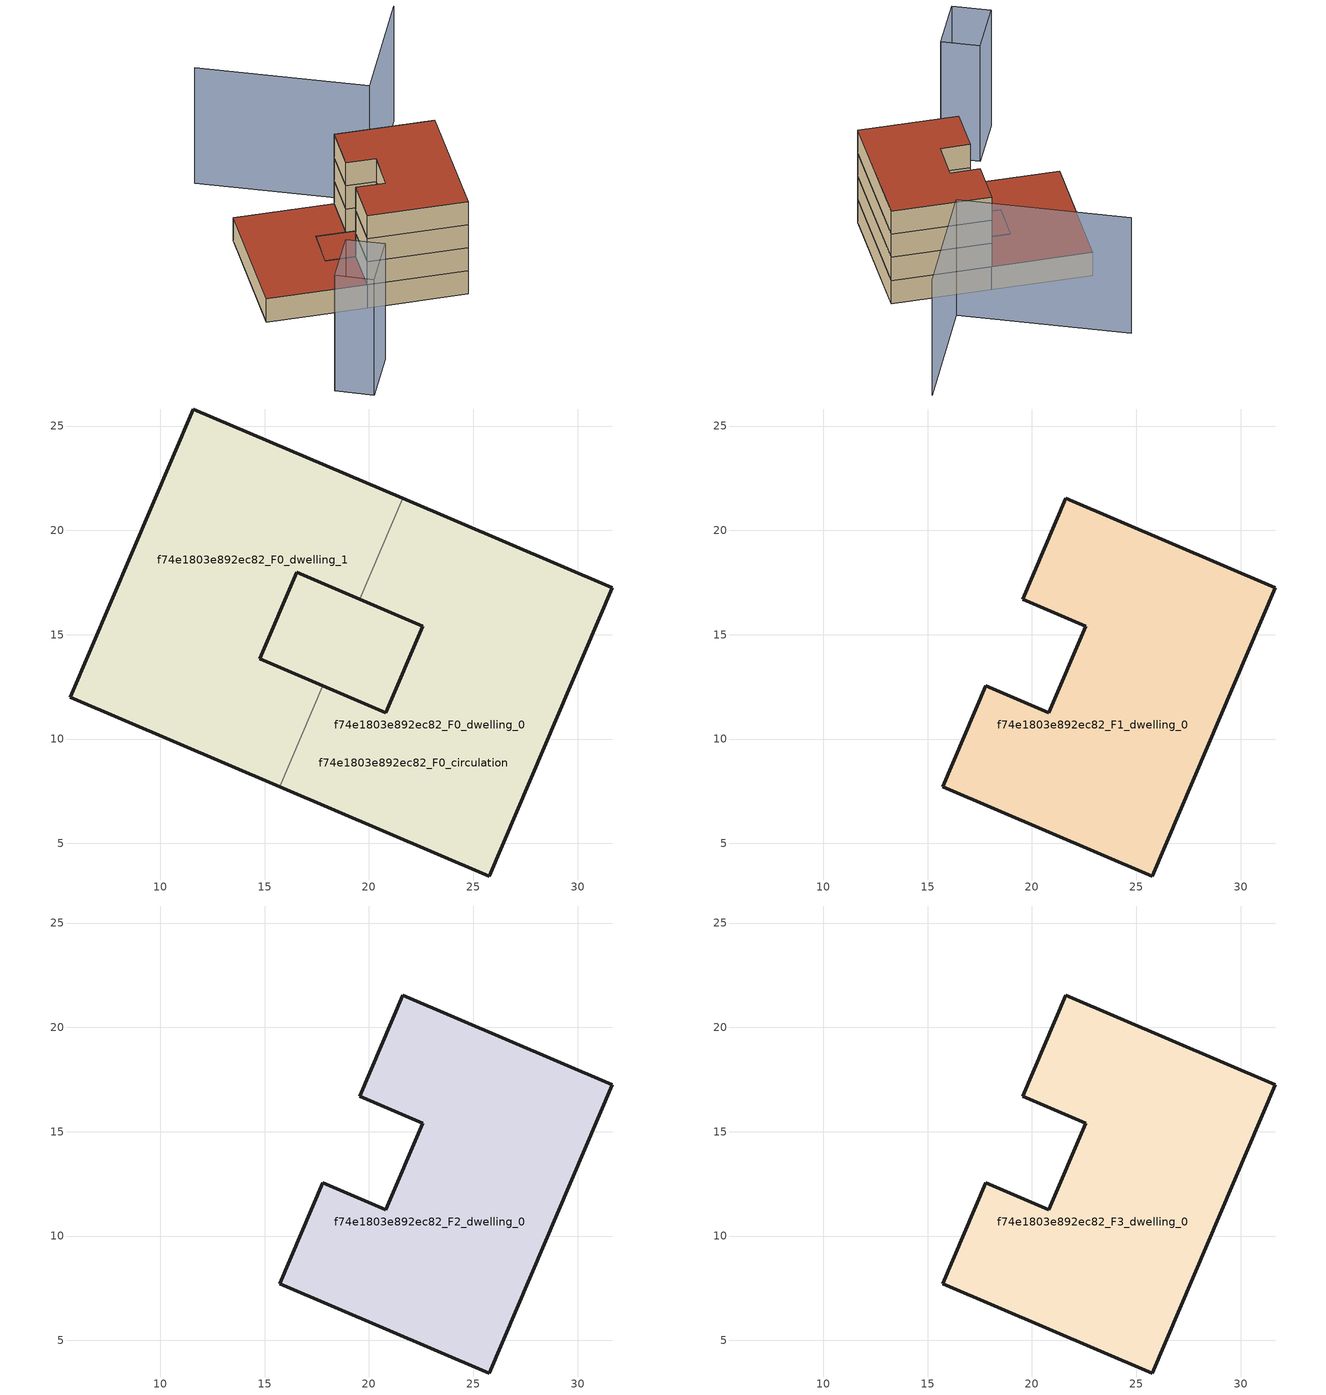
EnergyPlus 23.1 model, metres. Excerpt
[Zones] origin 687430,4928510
f74e1803e892ec82_F0_dwelling_0
 floor ground (EU_floor_Construction): 31.66,17.25 25.76,3.44 15.73,7.72 17.79,12.56 20.8,11.27 22.57,15.41 19.56,16.7 21.63,21.53 z0; 22.57,15.41 20.8,11.27 17.79,12.56 14.78,13.84 16.55,17.98 z0
 wall outside (EU_wall_Construction): 19.56,16.7 22.57,15.41 20.8,11.27 17.79,12.56 / 15.73,7.72 25.76,3.44 31.66,17.25 21.63,21.53 z0:3
 wall to f74e1803e892ec82_F0_dwelling_1 (EU_wall_Construction): 21.63,21.53 19.56,16.7 / 17.79,12.56 15.73,7.72 z0:3
 roof outside (EU_floor_Construction): 20.8,11.27 22.57,15.41 19.56,16.7 16.55,17.98 14.78,13.84 17.79,12.56 z3
f74e1803e892ec82_F0_dwelling_1
 floor ground (EU_floor_Construction): 21.63,21.53 19.56,16.7 16.55,17.98 14.78,13.84 17.79,12.56 15.73,7.72 5.69,12.01 11.59,25.82 z0; 22.57,15.41 20.8,11.27 17.79,12.56 14.78,13.84 16.55,17.98 z0
 wall outside (EU_wall_Construction): 17.79,12.56 14.78,13.84 16.55,17.98 19.56,16.7 / 21.63,21.53 11.59,25.82 5.69,12.01 15.73,7.72 z0:3
 roof outside (EU_roof_Construction): 20.8,11.27 22.57,15.41 16.55,17.98 14.78,13.84 17.79,12.56 z3; 15.73,7.72 17.79,12.56 14.78,13.84 16.55,17.98 19.56,16.7 21.63,21.53 11.59,25.82 5.69,12.01 z3
f74e1803e892ec82_F0_circulation
 floor ground (EU_floor_Construction): 31.66,17.25 25.76,3.44 15.73,7.72 17.79,12.56 20.8,11.27 22.57,15.41 19.56,16.7 21.63,21.53 z0; 22.57,15.41 20.8,11.27 17.79,12.56 14.78,13.84 16.55,17.98 z0; 21.63,21.53 19.56,16.7 16.55,17.98 14.78,13.84 17.79,12.56 15.73,7.72 5.69,12.01 11.59,25.82 z0
 wall outside (EU_wall_Construction): 16.55,17.98 14.78,13.84 20.8,11.27 22.57,15.41 16.55,17.98 z0:3
 roof outside (EU_roof_Construction): 20.8,11.27 22.57,15.41 16.55,17.98 14.78,13.84 17.79,12.56 z3; 25.76,3.44 31.66,17.25 21.63,21.53 19.56,16.7 22.57,15.41 20.8,11.27 17.79,12.56 15.73,7.72 z3; 15.73,7.72 17.79,12.56 14.78,13.84 16.55,17.98 19.56,16.7 21.63,21.53 11.59,25.82 5.69,12.01 z3
f74e1803e892ec82_F1_dwelling_0
 floor to f74e1803e892ec82_F0_dwelling_0 (EU_floor_Construction): 31.66,17.25 25.76,3.44 15.73,7.72 17.79,12.56 20.8,11.27 22.57,15.41 19.56,16.7 21.63,21.53 z3
 wall outside (EU_wall_Construction): 31.66,17.25 21.63,21.53 19.56,16.7 22.57,15.41 20.8,11.27 17.79,12.56 15.73,7.72 25.76,3.44 31.66,17.25 z3:6
f74e1803e892ec82_F2_dwelling_0
 floor to f74e1803e892ec82_F1_dwelling_0 (EU_floor_Construction): 31.66,17.25 25.76,3.44 15.73,7.72 17.79,12.56 20.8,11.27 22.57,15.41 19.56,16.7 21.63,21.53 z6
 wall outside (EU_wall_Construction): 31.66,17.25 21.63,21.53 19.56,16.7 22.57,15.41 20.8,11.27 17.79,12.56 15.73,7.72 25.76,3.44 31.66,17.25 z6:9
f74e1803e892ec82_F3_dwelling_0
 floor to f74e1803e892ec82_F2_dwelling_0 (EU_floor_Construction): 31.66,17.25 25.76,3.44 15.73,7.72 17.79,12.56 20.8,11.27 22.57,15.41 19.56,16.7 21.63,21.53 z9
 wall outside (EU_wall_Construction): 31.66,17.25 21.63,21.53 19.56,16.7 22.57,15.41 20.8,11.27 17.79,12.56 15.73,7.72 25.76,3.44 31.66,17.25 z9:12
 roof outside (EU_roof_Construction): 25.76,3.44 31.66,17.25 21.63,21.53 19.56,16.7 22.57,15.41 20.8,11.27 17.79,12.56 15.73,7.72 z12
shading: 37.98,33.03 27.37,23.01 / 27.37,23.01 14.53,36.59 / 11.74,-0.83 6.99,-5.29 / 6.99,-5.29 4.12,-2.23 / 4.12,-2.23 8.87,2.23 / 8.87,2.23 11.74,-0.83 z0:15
[Building]
EU S2 Campaign: North Axis=0; Terrain=City; Solar Distribution=FullExterior
[Site:Location]
Bologna: Latitude=44.5; Longitude=11.25; Time Zone=1; Elevation=37
[SizingPeriod:WeatherFileDays]
AnnualSizingPeriod: Begin Month=1; Begin Day of Month=1; End Month=12; End Day of Month=31; Day of Week for Start Day=Monday; Use Weather File Daylight Saving Period=No; Use Weather File Rain and Snow Indicators=No
[MATERIAL]
EU_InternalMass_Material: Roughness=MediumRough; Thickness=0.1; Conductivity=1; Density=1800; Specific Heat=900; Thermal Absorptance=0.9; Solar Absorptance=0.7; Visible Absorptance=0.7
[MATERIAL:NOMASS] Roughness=MediumRough; Thermal Absorptance=0.9; Solar Absorptance=0.7; Visible Absorptance=0.7
Name | Thermal Resistance
EU_wall_NoMass | 0.937881
EU_roof_NoMass | 0.548572
EU_floor_NoMass | 0.71348
[CONSTRUCTION]
EU_wall_Construction: EU_wall_NoMass
EU_roof_Construction: EU_roof_NoMass
EU_floor_Construction: EU_floor_NoMass
EU_InternalMass_Construction: EU_InternalMass_Material
[ZONE] Type=1; Multiplier=1; Ceiling Height=autocalculate; Floor Area=autocalculate; Part of Total Floor Area=Yes
Name | Volume
f74e1803e892ec82_F0_dwelling_0 | 535.705
f74e1803e892ec82_F1_dwelling_0; f74e1803e892ec82_F2_dwelling_0; f74e1803e892ec82_F3_dwelling_0 | 447.24
f74e1803e892ec82_F0_dwelling_1 | 535.707
f74e1803e892ec82_F0_circulation | 982.947
[INTERNALMASS] Construction=EU_InternalMass_Construction
Name | Zone or ZoneList | Surface Area
f74e1803e892ec82_F0_dwelling_0_EU_InternalMass | f74e1803e892ec82_F0_dwelling_0 | 149.08
f74e1803e892ec82_F0_dwelling_1_EU_InternalMass | f74e1803e892ec82_F0_dwelling_1 | 149.08
f74e1803e892ec82_F1_dwelling_0_EU_InternalMass | f74e1803e892ec82_F1_dwelling_0 | 327.649
f74e1803e892ec82_F2_dwelling_0_EU_InternalMass | f74e1803e892ec82_F2_dwelling_0 | 327.649
f74e1803e892ec82_F3_dwelling_0_EU_InternalMass | f74e1803e892ec82_F3_dwelling_0 | 327.649
[OTHEREQUIPMENT] Fuel Type=Electricity; Design Level Calculation Method=Watts/Area; Power per Zone Floor Area=1; Fraction Latent=0; Fraction Radiant=0; Fraction Lost=0; Carbon Dioxide Generation Rate=0; EndUse Subcategory=EU_Step8_InternalGains
Name | Zone or ZoneList or Space or SpaceList | Schedule
EU_Step8_InternalGain_f74e1803e892ec82_F0_dwelling_0_f000 | f74e1803e892ec82_F0_dwelling_0 | EU_Step8_GainSchedule_f74e1803e892ec82_F0_dwelling_0_f000
EU_Step8_InternalGain_f74e1803e892ec82_F0_dwelling_1_f000 | f74e1803e892ec82_F0_dwelling_1 | EU_Step8_GainSchedule_f74e1803e892ec82_F0_dwelling_1_f000
EU_Step8_InternalGain_f74e1803e892ec82_F1_dwelling_0_f000 | f74e1803e892ec82_F1_dwelling_0 | EU_Step8_GainSchedule_f74e1803e892ec82_F1_dwelling_0_f000
EU_Step8_InternalGain_f74e1803e892ec82_F2_dwelling_0_f000 | f74e1803e892ec82_F2_dwelling_0 | EU_Step8_GainSchedule_f74e1803e892ec82_F2_dwelling_0_f000
EU_Step8_InternalGain_f74e1803e892ec82_F3_dwelling_0_f000 | f74e1803e892ec82_F3_dwelling_0 | EU_Step8_GainSchedule_f74e1803e892ec82_F3_dwelling_0_f000
[ZONEINFILTRATION:DESIGNFLOWRATE]
EU_Circulation_Infiltration_f74e1803e892ec82_F0_circulation: Zone or ZoneList or Space or SpaceList=f74e1803e892ec82_F0_circulation; Schedule=EU_AlwaysOn; Design Flow Rate Calculation Method=Flow/Area; Flow Rate per Floor Area=0.0005; Constant Term Coefficient=1; Temperature Term Coefficient=0; Velocity Term Coefficient=0; Velocity Squared Term Coefficient=0
[ZONEVENTILATION:DESIGNFLOWRATE] Schedule=EU_AlwaysOn; Design Flow Rate Calculation Method=AirChanges/Hour; Air Changes per Hour=0.687892; Ventilation Type=Natural; Fan Pressure Rise=0; Fan Total Efficiency=1; Constant Term Coefficient=1; Temperature Term Coefficient=0; Velocity Term Coefficient=0; Velocity Squared Term Coefficient=0; Minimum Indoor Temperature=-100; Maximum Indoor Temperature=100; Delta Temperature=-100; Minimum Outdoor Temperature=-100; Maximum Outdoor Temperature=100; Maximum Wind Speed=40
Name | Zone or ZoneList or Space or SpaceList
EU_ConstantAir_f74e1803e892ec82_F0_dwelling_0 | f74e1803e892ec82_F0_dwelling_0
EU_ConstantAir_f74e1803e892ec82_F0_dwelling_1 | f74e1803e892ec82_F0_dwelling_1
EU_ConstantAir_f74e1803e892ec82_F1_dwelling_0 | f74e1803e892ec82_F1_dwelling_0
EU_ConstantAir_f74e1803e892ec82_F2_dwelling_0 | f74e1803e892ec82_F2_dwelling_0
EU_ConstantAir_f74e1803e892ec82_F3_dwelling_0 | f74e1803e892ec82_F3_dwelling_0
[HVACTEMPLATE:THERMOSTAT] Constant Heating Setpoint=20; Constant Cooling Setpoint=50
EU_HeatOnly_f74e1803e892ec82_F0_dwelling_0; EU_HeatOnly_f74e1803e892ec82_F0_dwelling_1; EU_HeatOnly_f74e1803e892ec82_F1_dwelling_0; EU_HeatOnly_f74e1803e892ec82_F2_dwelling_0; EU_HeatOnly_f74e1803e892ec82_F3_dwelling_0
[HVACTEMPLATE:ZONE:IDEALLOADSAIRSYSTEM] System Availability Schedule=EU_AlwaysOn; Maximum Heating Supply Air Temperature=50; Minimum Cooling Supply Air Temperature=13; Maximum Heating Supply Air Humidity Ratio=0.0156; Minimum Cooling Supply Air Humidity Ratio=0.0077; Heating Limit=NoLimit; Cooling Limit=NoLimit; Heating Availability Schedule=EU_AlwaysOn; Cooling Availability Schedule=EU_CoolingOff; Dehumidification Control Type=ConstantSensibleHeatRatio; Cooling Sensible Heat Ratio=0.7; Dehumidification Setpoint=60; Humidification Control Type=None; Humidification Setpoint=30; Outdoor Air Method=None; Outdoor Air Flow Rate per Person=0.00944; Outdoor Air Flow Rate per Zone Floor Area=0; Outdoor Air Flow Rate per Zone=0; Demand Controlled Ventilation Type=None; Outdoor Air Economizer Type=NoEconomizer; Heat Recovery Type=None; Sensible Heat Recovery Effectiveness=0.7; Latent Heat Recovery Effectiveness=0.65
Name | Template Thermostat
f74e1803e892ec82_F0_dwelling_0 | EU_HeatOnly_f74e1803e892ec82_F0_dwelling_0
f74e1803e892ec82_F0_dwelling_1 | EU_HeatOnly_f74e1803e892ec82_F0_dwelling_1
f74e1803e892ec82_F1_dwelling_0 | EU_HeatOnly_f74e1803e892ec82_F1_dwelling_0
f74e1803e892ec82_F2_dwelling_0 | EU_HeatOnly_f74e1803e892ec82_F2_dwelling_0
f74e1803e892ec82_F3_dwelling_0 | EU_HeatOnly_f74e1803e892ec82_F3_dwelling_0
[SIZING:ZONE] Zone Cooling Design Supply Air Temperature Input Method=SupplyAirTemperature; Zone Cooling Design Supply Air Temperature=13; Zone Heating Design Supply Air Temperature Input Method=SupplyAirTemperature; Zone Heating Design Supply Air Temperature=50; Zone Cooling Design Supply Air Humidity Ratio=0.008; Zone Heating Design Supply Air Humidity Ratio=0.008; Cooling Design Air Flow Method=DesignDay; Cooling Design Air Flow Rate=0; Cooling Minimum Air Flow per Zone Floor Area=0.000762; Cooling Minimum Air Flow=0; Cooling Minimum Air Flow Fraction=0.2; Heating Design Air Flow Method=DesignDay; Heating Design Air Flow Rate=0; Heating Maximum Air Flow per Zone Floor Area=0.002032; Heating Maximum Air Flow=0.141576; Heating Maximum Air Flow Fraction=0.3; Account for Dedicated Outdoor Air System=No; Dedicated Outdoor Air System Control Strategy=NeutralSupplyAir; Dedicated Outdoor Air Low Setpoint Temperature for Design=autosize; Dedicated Outdoor Air High Setpoint Temperature for Design=autosize; Zone Load Sizing Method=Sensible Load Only No Latent Load; Zone Latent Cooling Design Supply Air Humidity Ratio Input Method=HumidityRatioDifference; Zone Cooling Design Supply Air Humidity Ratio Difference=0.005; Zone Latent Heating Design Supply Air Humidity Ratio Input Method=HumidityRatioDifference; Zone Humidification Design Supply Air Humidity Ratio Difference=0.005
f74e1803e892ec82_F0_dwelling_0; f74e1803e892ec82_F0_dwelling_1; f74e1803e892ec82_F1_dwelling_0; f74e1803e892ec82_F2_dwelling_0; f74e1803e892ec82_F3_dwelling_0
[SCHEDULE:CONSTANT]
Name | Hourly Value
EU_AlwaysOn | 1
EU_CoolingOff | 0
[SCHEDULE:FILE] Column Number=1; Rows to Skip at Top=0; Number of Hours of Data=8760; Column Separator=Comma; Interpolate to Timestep=No; Minutes per Item=60; Adjust Schedule for Daylight Savings=Yes
Name | File
EU_Step8_GainSchedule_f74e1803e892ec82_F0_dwelling_0_f000 | ../../schedules/f74e1803e892ec82/f74e1803e892ec82_F0_dwelling_0_f000_gain.csv
EU_Step8_GainSchedule_f74e1803e892ec82_F0_dwelling_1_f000 | ../../schedules/f74e1803e892ec82/f74e1803e892ec82_F0_dwelling_1_f000_gain.csv
EU_Step8_GainSchedule_f74e1803e892ec82_F1_dwelling_0_f000 | ../../schedules/f74e1803e892ec82/f74e1803e892ec82_F1_dwelling_0_f000_gain.csv
EU_Step8_GainSchedule_f74e1803e892ec82_F2_dwelling_0_f000 | ../../schedules/f74e1803e892ec82/f74e1803e892ec82_F2_dwelling_0_f000_gain.csv
EU_Step8_GainSchedule_f74e1803e892ec82_F3_dwelling_0_f000 | ../../schedules/f74e1803e892ec82/f74e1803e892ec82_F3_dwelling_0_f000_gain.csv
